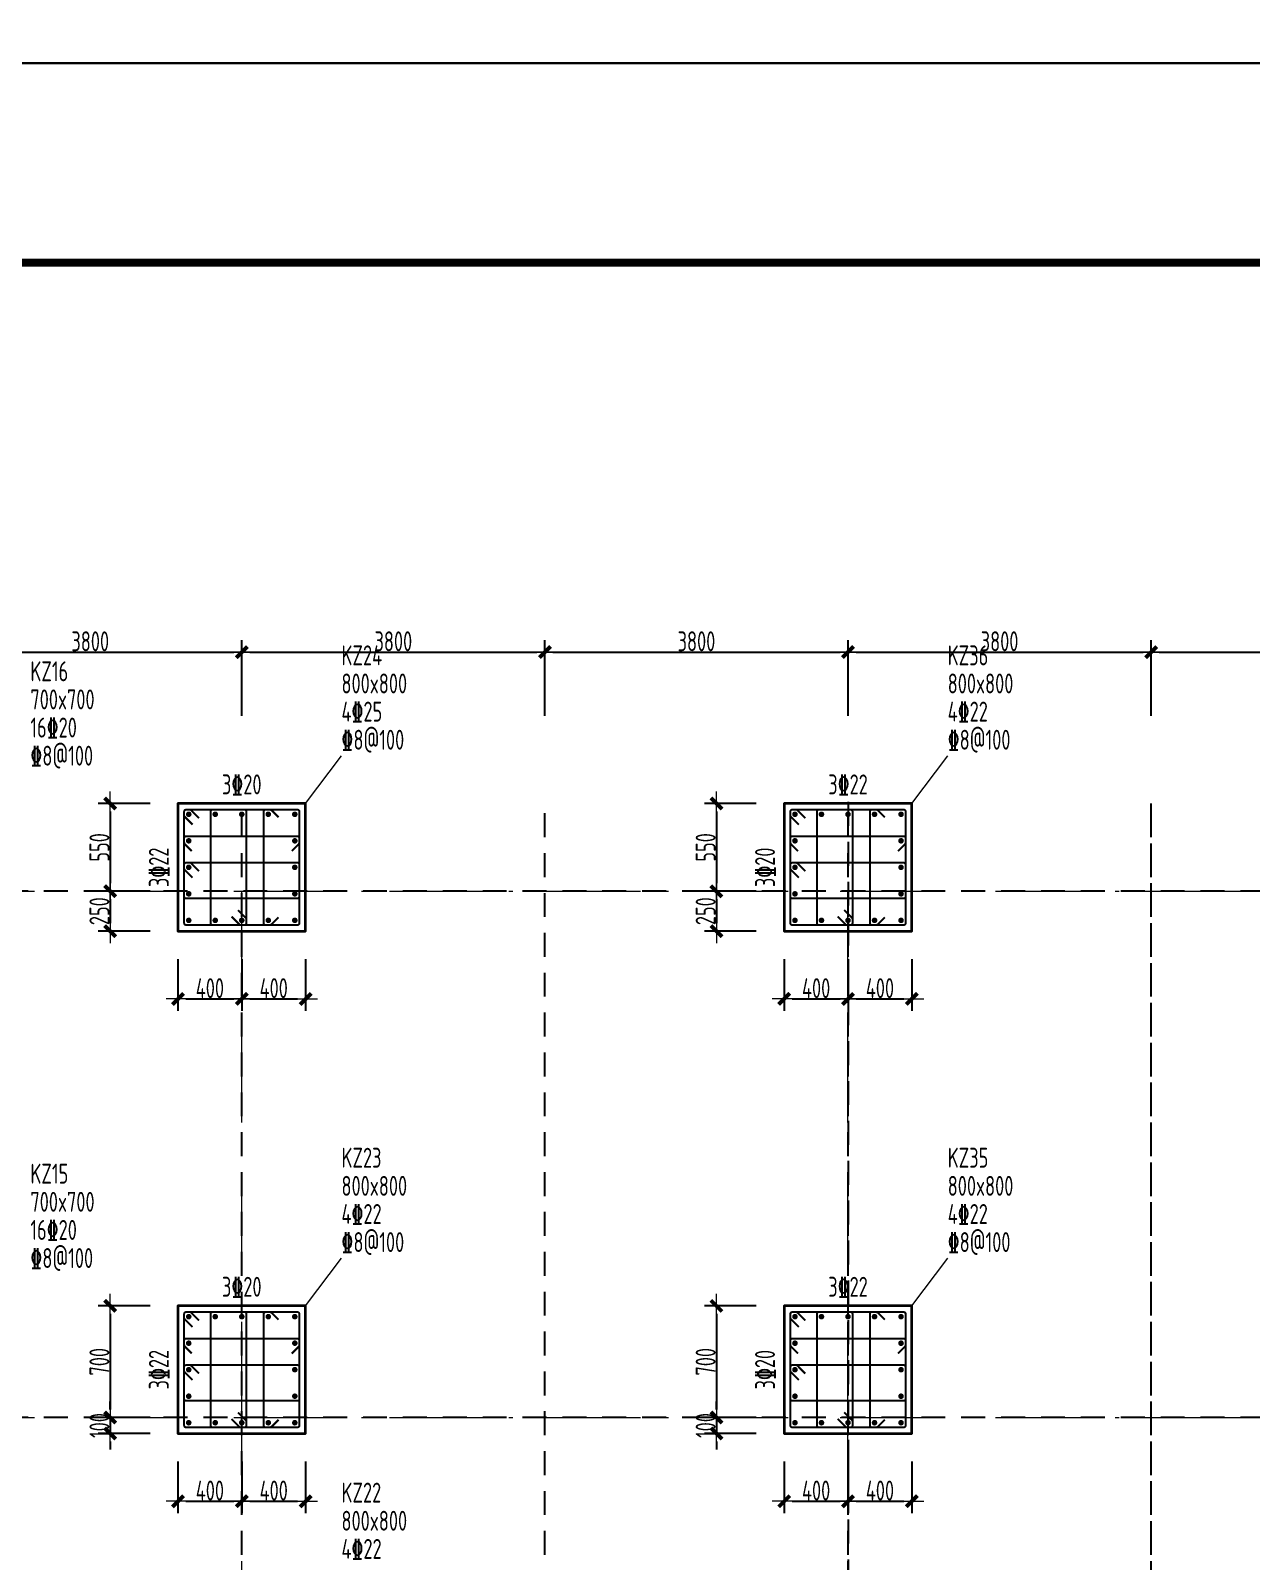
# Model space of a CAD drawing. Header units: millimetres. Extents: x 539196 to 807275, y 431843 to 1156631.
# Drawn here: x 617021 to 632325, y 665355 to 684552 of the extents above; entities that cross this region are included whole.
import ezdxf
from ezdxf.enums import TextEntityAlignment as Align

# ---------------------------------------------------------------- set-up
doc = ezdxf.new("R2010")
doc.units = ezdxf.units.MM
doc.header["$MEASUREMENT"] = 0
for name, pattern in [('DOTE', [2.42, 2, -0.2, 0.02, -0.2]), ('点划线', [1850, 1200, -300, 50, -300]), ('虚线', [500, 300, -200])]:
    doc.linetypes.add(name, pattern=pattern)
doc.layers.add('DOTE', color=1, linetype='DOTE')
doc.layers.add('PUB_TITLE', color=4, linetype='Continuous')
for name, color, linetype, lineweight in [('柱原位标注', 7, 'Continuous', 18), ('柱尺寸标注', 3, 'Continuous', 18), ('柱标注引线', 2, 'Continuous', 18), ('柱箍筋', 1, 'Continuous', 25), ('柱纵筋', 1, 'Continuous', 70), ('柱集中标注', 2, 'Continuous', 18), ('砼柱', 2, 'Continuous', 35), ('网格', 9, '点划线', 18), ('轴线标注', 3, 'Continuous', 18)]:
    doc.layers.add(name, color=color, linetype=linetype, lineweight=lineweight)
doc.styles.add('样式 1_yjk', font='yjkeng.shx', dxfattribs={"width": 0.7, "bigfont": 'yjkchn.shx'})
doc.dimstyles.new('盈建科结构_yjk', dxfattribs={"dimscale": 100, "dimtxt": 2.5, "dimasz": 1, "dimexe": 1.5, "dimexo": 0.625, "dimgap": 0.1, "dimtad": 1, "dimdec": 0, "dimrnd": 1, "dimzin": 0, "dimdsep": 46, "dimtxsty": '样式 1_yjk', "dimblk": '_yjkbk', "dimblk1": 'ARCHTICK', "dimblk2": 'ARCHTICK', "dimcen": 0.09, "dimadec": 0, "dimazin": 0, "dimtfac": 1, "dimtdec": 4, "dimtix": 1, "dimtmove": 2, "dimatfit": 3, "dimfxl": 0, "dimtolj": 1, "dimtzin": 0, "dimarcsym": 0})

# ---------------------------------------------------------------- blocks, each defined once
blk = doc.blocks.new('_yjkbk')
blk.add_line((-1, 0), (1.5, 0))
blk.add_lwpolyline([(-0.7, -0.7, 0.5, 0.5, 0), (0.7, 0.7, 0.5, 0.5, 0)], format="xyseb")
blk = doc.blocks.new('*D2182')
at = {"layer": 'Defpoints', "color": 0}
for p in [(618868, 666959), (619668, 666959), (619668, 666109)]:
    blk.add_point(p, dxfattribs=at)
at = {"layer": '柱尺寸标注', "color": 0, "lineweight": -2}
for p, q in [((618868, 666609), (618868, 665959)), ((619668, 666609), (619668, 665959)), ((618968, 666109), (619568, 666109))]:
    blk.add_line(p, q, dxfattribs=at)
at = {"layer": '柱尺寸标注', "color": 0, "lineweight": -2, "xscale": 100, "yscale": 100, "zscale": 100, "rotation": 180}
blk.add_blockref('_yjkbk', (618868, 666109), dxfattribs=at)
at = {"layer": '柱尺寸标注', "color": 0, "lineweight": -2, "xscale": 100, "yscale": 100, "zscale": 100}
blk.add_blockref('_yjkbk', (619668, 666109), dxfattribs=at)
at = {"layer": '柱尺寸标注', "color": 0, "insert": (619268, 666244), "char_height": 250, "attachment_point": 5, "style": '样式 1_yjk'}
blk.add_mtext('\\A1;400', dxfattribs=at)
blk = doc.blocks.new('_ARCHTICK')
at = {"color": 0, "linetype": 'ByBlock', "const_width": 0.15}
blk.add_lwpolyline([(-0.5, -0.5), (0.5, 0.5)], dxfattribs=at)
blk = doc.blocks.new('*D2183')
at = {"layer": 'Defpoints', "color": 0}
for p in [(619668, 666959), (620468, 666959), (620468, 666109)]:
    blk.add_point(p, dxfattribs=at)
at = {"layer": '柱尺寸标注', "color": 0, "lineweight": -2}
for p, q in [((619668, 666609), (619668, 665959)), ((620468, 666609), (620468, 665959)), ((619768, 666109), (620368, 666109))]:
    blk.add_line(p, q, dxfattribs=at)
at = {"layer": '柱尺寸标注', "color": 0, "lineweight": -2, "xscale": 100, "yscale": 100, "zscale": 100, "rotation": 180}
blk.add_blockref('_yjkbk', (619668, 666109), dxfattribs=at)
at = {"layer": '柱尺寸标注', "color": 0, "lineweight": -2, "xscale": 100, "yscale": 100, "zscale": 100}
blk.add_blockref('_yjkbk', (620468, 666109), dxfattribs=at)
at = {"layer": '柱尺寸标注', "color": 0, "insert": (620068, 666244), "char_height": 250, "attachment_point": 5, "style": '样式 1_yjk'}
blk.add_mtext('\\A1;400', dxfattribs=at)
blk = doc.blocks.new('*D2184')
at = {"layer": 'Defpoints', "color": 0}
for p in [(618868, 668559), (618018, 667159), (618868, 667159)]:
    blk.add_point(p, dxfattribs=at)
at = {"layer": '柱尺寸标注', "color": 0, "lineweight": -2}
for p, q in [((618518, 668559), (617868, 668559)), ((618018, 668459), (618018, 667259)), ((618518, 667159), (617868, 667159))]:
    blk.add_line(p, q, dxfattribs=at)
at = {"layer": '柱尺寸标注', "color": 0, "lineweight": -2, "xscale": 100, "yscale": 100, "zscale": 100}
for p, rotation in [((618018, 668559), 90), ((618018, 667159), 270)]:
    blk.add_blockref('_yjkbk', p, dxfattribs=dict(at, rotation=rotation))
at = {"layer": '柱尺寸标注', "color": 0, "insert": (617883, 667859), "char_height": 250, "attachment_point": 5, "rotation": 90, "style": '样式 1_yjk'}
blk.add_mtext('\\A1;700', dxfattribs=at)
blk = doc.blocks.new('*D2185')
at = {"layer": 'Defpoints', "color": 0}
for p in [(618868, 667159), (618018, 666959), (618868, 666959)]:
    blk.add_point(p, dxfattribs=at)
at = {"layer": '柱尺寸标注', "color": 0, "lineweight": -2}
for p, q in [((618018, 667259), (618018, 667359)), ((618518, 667159), (617868, 667159)), ((618018, 667159), (618018, 666959)), ((618518, 666959), (617868, 666959)), ((618018, 666859), (618018, 666759))]:
    blk.add_line(p, q, dxfattribs=at)
at = {"layer": '柱尺寸标注', "color": 0, "lineweight": -2, "xscale": 100, "yscale": 100, "zscale": 100}
for p, rotation in [((618018, 667159), 270), ((618018, 666959), 90)]:
    blk.add_blockref('_yjkbk', p, dxfattribs=dict(at, rotation=rotation))
at = {"layer": '柱尺寸标注', "color": 0, "insert": (617883, 667059), "char_height": 250, "attachment_point": 5, "rotation": 90, "style": '样式 1_yjk'}
blk.add_mtext('\\A1;100', dxfattribs=at)
blk = doc.blocks.new('*D2186')
at = {"layer": 'Defpoints', "color": 0}
for p in [(618868, 673259), (619668, 673259), (619668, 672409)]:
    blk.add_point(p, dxfattribs=at)
at = {"layer": '柱尺寸标注', "color": 0, "lineweight": -2}
for p, q in [((618868, 672909), (618868, 672259)), ((619668, 672909), (619668, 672259)), ((618968, 672409), (619568, 672409))]:
    blk.add_line(p, q, dxfattribs=at)
at = {"layer": '柱尺寸标注', "color": 0, "lineweight": -2, "xscale": 100, "yscale": 100, "zscale": 100, "rotation": 180}
blk.add_blockref('_yjkbk', (618868, 672409), dxfattribs=at)
at = {"layer": '柱尺寸标注', "color": 0, "lineweight": -2, "xscale": 100, "yscale": 100, "zscale": 100}
blk.add_blockref('_yjkbk', (619668, 672409), dxfattribs=at)
at = {"layer": '柱尺寸标注', "color": 0, "insert": (619268, 672544), "char_height": 250, "attachment_point": 5, "style": '样式 1_yjk'}
blk.add_mtext('\\A1;400', dxfattribs=at)
blk = doc.blocks.new('*D2187')
at = {"layer": 'Defpoints', "color": 0}
for p in [(619668, 673259), (620468, 673259), (620468, 672409)]:
    blk.add_point(p, dxfattribs=at)
at = {"layer": '柱尺寸标注', "color": 0, "lineweight": -2}
for p, q in [((619668, 672909), (619668, 672259)), ((620468, 672909), (620468, 672259)), ((619768, 672409), (620368, 672409))]:
    blk.add_line(p, q, dxfattribs=at)
at = {"layer": '柱尺寸标注', "color": 0, "lineweight": -2, "xscale": 100, "yscale": 100, "zscale": 100, "rotation": 180}
blk.add_blockref('_yjkbk', (619668, 672409), dxfattribs=at)
at = {"layer": '柱尺寸标注', "color": 0, "lineweight": -2, "xscale": 100, "yscale": 100, "zscale": 100}
blk.add_blockref('_yjkbk', (620468, 672409), dxfattribs=at)
at = {"layer": '柱尺寸标注', "color": 0, "insert": (620068, 672544), "char_height": 250, "attachment_point": 5, "style": '样式 1_yjk'}
blk.add_mtext('\\A1;400', dxfattribs=at)
blk = doc.blocks.new('*D2188')
at = {"layer": 'Defpoints', "color": 0}
for p in [(618868, 674859), (618018, 673759), (618868, 673759)]:
    blk.add_point(p, dxfattribs=at)
at = {"layer": '柱尺寸标注', "color": 0, "lineweight": -2}
for p, q in [((618518, 674859), (617868, 674859)), ((618018, 674759), (618018, 673859)), ((618518, 673759), (617868, 673759))]:
    blk.add_line(p, q, dxfattribs=at)
at = {"layer": '柱尺寸标注', "color": 0, "lineweight": -2, "xscale": 100, "yscale": 100, "zscale": 100}
for p, rotation in [((618018, 674859), 90), ((618018, 673759), 270)]:
    blk.add_blockref('_yjkbk', p, dxfattribs=dict(at, rotation=rotation))
at = {"layer": '柱尺寸标注', "color": 0, "insert": (617883, 674309), "char_height": 250, "attachment_point": 5, "rotation": 90, "style": '样式 1_yjk'}
blk.add_mtext('\\A1;550', dxfattribs=at)
blk = doc.blocks.new('*D2189')
at = {"layer": 'Defpoints', "color": 0}
for p in [(618868, 673759), (618018, 673259), (618868, 673259)]:
    blk.add_point(p, dxfattribs=at)
at = {"layer": '柱尺寸标注', "color": 0, "lineweight": -2}
for p, q in [((618518, 673759), (617868, 673759)), ((618018, 673659), (618018, 673359)), ((618518, 673259), (617868, 673259))]:
    blk.add_line(p, q, dxfattribs=at)
at = {"layer": '柱尺寸标注', "color": 0, "lineweight": -2, "xscale": 100, "yscale": 100, "zscale": 100}
for p, rotation in [((618018, 673759), 90), ((618018, 673259), 270)]:
    blk.add_blockref('_yjkbk', p, dxfattribs=dict(at, rotation=rotation))
at = {"layer": '柱尺寸标注', "color": 0, "insert": (617883, 673509), "char_height": 250, "attachment_point": 5, "rotation": 90, "style": '样式 1_yjk'}
blk.add_mtext('\\A1;250', dxfattribs=at)
blk = doc.blocks.new('*D2198')
at = {"layer": 'Defpoints', "color": 0}
for p in [(626468, 666959), (627268, 666959), (627268, 666109)]:
    blk.add_point(p, dxfattribs=at)
at = {"layer": '柱尺寸标注', "color": 0, "lineweight": -2}
for p, q in [((626468, 666609), (626468, 665959)), ((627268, 666609), (627268, 665959)), ((626568, 666109), (627168, 666109))]:
    blk.add_line(p, q, dxfattribs=at)
at = {"layer": '柱尺寸标注', "color": 0, "lineweight": -2, "xscale": 100, "yscale": 100, "zscale": 100, "rotation": 180}
blk.add_blockref('_yjkbk', (626468, 666109), dxfattribs=at)
at = {"layer": '柱尺寸标注', "color": 0, "lineweight": -2, "xscale": 100, "yscale": 100, "zscale": 100}
blk.add_blockref('_yjkbk', (627268, 666109), dxfattribs=at)
at = {"layer": '柱尺寸标注', "color": 0, "insert": (626868, 666244), "char_height": 250, "attachment_point": 5, "style": '样式 1_yjk'}
blk.add_mtext('\\A1;400', dxfattribs=at)
blk = doc.blocks.new('*D2199')
at = {"layer": 'Defpoints', "color": 0}
for p in [(627268, 666959), (628068, 666959), (628068, 666109)]:
    blk.add_point(p, dxfattribs=at)
at = {"layer": '柱尺寸标注', "color": 0, "lineweight": -2}
for p, q in [((627268, 666609), (627268, 665959)), ((628068, 666609), (628068, 665959)), ((627368, 666109), (627968, 666109))]:
    blk.add_line(p, q, dxfattribs=at)
at = {"layer": '柱尺寸标注', "color": 0, "lineweight": -2, "xscale": 100, "yscale": 100, "zscale": 100, "rotation": 180}
blk.add_blockref('_yjkbk', (627268, 666109), dxfattribs=at)
at = {"layer": '柱尺寸标注', "color": 0, "lineweight": -2, "xscale": 100, "yscale": 100, "zscale": 100}
blk.add_blockref('_yjkbk', (628068, 666109), dxfattribs=at)
at = {"layer": '柱尺寸标注', "color": 0, "insert": (627668, 666244), "char_height": 250, "attachment_point": 5, "style": '样式 1_yjk'}
blk.add_mtext('\\A1;400', dxfattribs=at)
blk = doc.blocks.new('*D2200')
at = {"layer": 'Defpoints', "color": 0}
for p in [(626468, 668559), (625618, 667159), (626468, 667159)]:
    blk.add_point(p, dxfattribs=at)
at = {"layer": '柱尺寸标注', "color": 0, "lineweight": -2}
for p, q in [((626118, 668559), (625468, 668559)), ((625618, 668459), (625618, 667259)), ((626118, 667159), (625468, 667159))]:
    blk.add_line(p, q, dxfattribs=at)
at = {"layer": '柱尺寸标注', "color": 0, "lineweight": -2, "xscale": 100, "yscale": 100, "zscale": 100}
for p, rotation in [((625618, 668559), 90), ((625618, 667159), 270)]:
    blk.add_blockref('_yjkbk', p, dxfattribs=dict(at, rotation=rotation))
at = {"layer": '柱尺寸标注', "color": 0, "insert": (625483, 667859), "char_height": 250, "attachment_point": 5, "rotation": 90, "style": '样式 1_yjk'}
blk.add_mtext('\\A1;700', dxfattribs=at)
blk = doc.blocks.new('*D2201')
at = {"layer": 'Defpoints', "color": 0}
for p in [(626468, 667159), (625618, 666959), (626468, 666959)]:
    blk.add_point(p, dxfattribs=at)
at = {"layer": '柱尺寸标注', "color": 0, "lineweight": -2}
for p, q in [((625618, 667259), (625618, 667359)), ((626118, 667159), (625468, 667159)), ((625618, 667159), (625618, 666959)), ((626118, 666959), (625468, 666959)), ((625618, 666859), (625618, 666759))]:
    blk.add_line(p, q, dxfattribs=at)
at = {"layer": '柱尺寸标注', "color": 0, "lineweight": -2, "xscale": 100, "yscale": 100, "zscale": 100}
for p, rotation in [((625618, 667159), 270), ((625618, 666959), 90)]:
    blk.add_blockref('_yjkbk', p, dxfattribs=dict(at, rotation=rotation))
at = {"layer": '柱尺寸标注', "color": 0, "insert": (625483, 667059), "char_height": 250, "attachment_point": 5, "rotation": 90, "style": '样式 1_yjk'}
blk.add_mtext('\\A1;100', dxfattribs=at)
blk = doc.blocks.new('*D2202')
at = {"layer": 'Defpoints', "color": 0}
for p in [(626468, 673259), (627268, 673259), (627268, 672409)]:
    blk.add_point(p, dxfattribs=at)
at = {"layer": '柱尺寸标注', "color": 0, "lineweight": -2}
for p, q in [((626468, 672909), (626468, 672259)), ((627268, 672909), (627268, 672259)), ((626568, 672409), (627168, 672409))]:
    blk.add_line(p, q, dxfattribs=at)
at = {"layer": '柱尺寸标注', "color": 0, "lineweight": -2, "xscale": 100, "yscale": 100, "zscale": 100, "rotation": 180}
blk.add_blockref('_yjkbk', (626468, 672409), dxfattribs=at)
at = {"layer": '柱尺寸标注', "color": 0, "lineweight": -2, "xscale": 100, "yscale": 100, "zscale": 100}
blk.add_blockref('_yjkbk', (627268, 672409), dxfattribs=at)
at = {"layer": '柱尺寸标注', "color": 0, "insert": (626868, 672544), "char_height": 250, "attachment_point": 5, "style": '样式 1_yjk'}
blk.add_mtext('\\A1;400', dxfattribs=at)
blk = doc.blocks.new('*D2203')
at = {"layer": 'Defpoints', "color": 0}
for p in [(627268, 673259), (628068, 673259), (628068, 672409)]:
    blk.add_point(p, dxfattribs=at)
at = {"layer": '柱尺寸标注', "color": 0, "lineweight": -2}
for p, q in [((627268, 672909), (627268, 672259)), ((628068, 672909), (628068, 672259)), ((627368, 672409), (627968, 672409))]:
    blk.add_line(p, q, dxfattribs=at)
at = {"layer": '柱尺寸标注', "color": 0, "lineweight": -2, "xscale": 100, "yscale": 100, "zscale": 100, "rotation": 180}
blk.add_blockref('_yjkbk', (627268, 672409), dxfattribs=at)
at = {"layer": '柱尺寸标注', "color": 0, "lineweight": -2, "xscale": 100, "yscale": 100, "zscale": 100}
blk.add_blockref('_yjkbk', (628068, 672409), dxfattribs=at)
at = {"layer": '柱尺寸标注', "color": 0, "insert": (627668, 672544), "char_height": 250, "attachment_point": 5, "style": '样式 1_yjk'}
blk.add_mtext('\\A1;400', dxfattribs=at)
blk = doc.blocks.new('*D2204')
at = {"layer": 'Defpoints', "color": 0}
for p in [(626468, 674859), (625618, 673759), (626468, 673759)]:
    blk.add_point(p, dxfattribs=at)
at = {"layer": '柱尺寸标注', "color": 0, "lineweight": -2}
for p, q in [((626118, 674859), (625468, 674859)), ((625618, 674759), (625618, 673859)), ((626118, 673759), (625468, 673759))]:
    blk.add_line(p, q, dxfattribs=at)
at = {"layer": '柱尺寸标注', "color": 0, "lineweight": -2, "xscale": 100, "yscale": 100, "zscale": 100}
for p, rotation in [((625618, 674859), 90), ((625618, 673759), 270)]:
    blk.add_blockref('_yjkbk', p, dxfattribs=dict(at, rotation=rotation))
at = {"layer": '柱尺寸标注', "color": 0, "insert": (625483, 674309), "char_height": 250, "attachment_point": 5, "rotation": 90, "style": '样式 1_yjk'}
blk.add_mtext('\\A1;550', dxfattribs=at)
blk = doc.blocks.new('*D2205')
at = {"layer": 'Defpoints', "color": 0}
for p in [(626468, 673759), (625618, 673259), (626468, 673259)]:
    blk.add_point(p, dxfattribs=at)
at = {"layer": '柱尺寸标注', "color": 0, "lineweight": -2}
for p, q in [((626118, 673759), (625468, 673759)), ((625618, 673659), (625618, 673359)), ((626118, 673259), (625468, 673259))]:
    blk.add_line(p, q, dxfattribs=at)
at = {"layer": '柱尺寸标注', "color": 0, "lineweight": -2, "xscale": 100, "yscale": 100, "zscale": 100}
for p, rotation in [((625618, 673759), 90), ((625618, 673259), 270)]:
    blk.add_blockref('_yjkbk', p, dxfattribs=dict(at, rotation=rotation))
at = {"layer": '柱尺寸标注', "color": 0, "insert": (625483, 673509), "char_height": 250, "attachment_point": 5, "rotation": 90, "style": '样式 1_yjk'}
blk.add_mtext('\\A1;250', dxfattribs=at)
blk = doc.blocks.new('*D2377')
at = {"layer": 'Defpoints', "color": 0}
for p in [(619668, 676759), (615868, 673759), (619668, 673759)]:
    blk.add_point(p, dxfattribs=at)
at = {"layer": '轴线标注', "color": 0, "lineweight": -2}
for p, q in [((615868, 675959), (615868, 676909)), ((619668, 675959), (619668, 676909)), ((615968, 676759), (619568, 676759))]:
    blk.add_line(p, q, dxfattribs=at)
at = {"layer": '轴线标注', "color": 0, "lineweight": -2, "xscale": 100, "yscale": 100, "zscale": 100, "rotation": 180}
blk.add_blockref('_yjkbk', (615868, 676759), dxfattribs=at)
at = {"layer": '轴线标注', "color": 0, "lineweight": -2, "xscale": 100, "yscale": 100, "zscale": 100}
blk.add_blockref('_yjkbk', (619668, 676759), dxfattribs=at)
at = {"layer": '轴线标注', "color": 0, "insert": (617768, 676894), "char_height": 250, "attachment_point": 5, "style": '样式 1_yjk'}
blk.add_mtext('\\A1;3800', dxfattribs=at)
blk = doc.blocks.new('*D2379')
at = {"layer": 'Defpoints', "color": 0}
for p in [(623468, 676759), (619668, 673759), (623468, 673759)]:
    blk.add_point(p, dxfattribs=at)
at = {"layer": '轴线标注', "color": 0, "lineweight": -2}
for p, q in [((619668, 675959), (619668, 676909)), ((623468, 675959), (623468, 676909)), ((619768, 676759), (623368, 676759))]:
    blk.add_line(p, q, dxfattribs=at)
at = {"layer": '轴线标注', "color": 0, "lineweight": -2, "xscale": 100, "yscale": 100, "zscale": 100, "rotation": 180}
blk.add_blockref('_yjkbk', (619668, 676759), dxfattribs=at)
at = {"layer": '轴线标注', "color": 0, "lineweight": -2, "xscale": 100, "yscale": 100, "zscale": 100}
blk.add_blockref('_yjkbk', (623468, 676759), dxfattribs=at)
at = {"layer": '轴线标注', "color": 0, "insert": (621568, 676894), "char_height": 250, "attachment_point": 5, "style": '样式 1_yjk'}
blk.add_mtext('\\A1;3800', dxfattribs=at)
blk = doc.blocks.new('*D2381')
at = {"layer": 'Defpoints', "color": 0}
for p in [(627268, 676759), (623468, 673759), (627268, 673759)]:
    blk.add_point(p, dxfattribs=at)
at = {"layer": '轴线标注', "color": 0, "lineweight": -2}
for p, q in [((623468, 675959), (623468, 676909)), ((627268, 675959), (627268, 676909)), ((623568, 676759), (627168, 676759))]:
    blk.add_line(p, q, dxfattribs=at)
at = {"layer": '轴线标注', "color": 0, "lineweight": -2, "xscale": 100, "yscale": 100, "zscale": 100, "rotation": 180}
blk.add_blockref('_yjkbk', (623468, 676759), dxfattribs=at)
at = {"layer": '轴线标注', "color": 0, "lineweight": -2, "xscale": 100, "yscale": 100, "zscale": 100}
blk.add_blockref('_yjkbk', (627268, 676759), dxfattribs=at)
at = {"layer": '轴线标注', "color": 0, "insert": (625368, 676894), "char_height": 250, "attachment_point": 5, "style": '样式 1_yjk'}
blk.add_mtext('\\A1;3800', dxfattribs=at)
blk = doc.blocks.new('*D2383')
at = {"layer": 'Defpoints', "color": 0}
for p in [(631068, 676759), (627268, 673759), (631068, 673759)]:
    blk.add_point(p, dxfattribs=at)
at = {"layer": '轴线标注', "color": 0, "lineweight": -2}
for p, q in [((627268, 675959), (627268, 676909)), ((631068, 675959), (631068, 676909)), ((627368, 676759), (630968, 676759))]:
    blk.add_line(p, q, dxfattribs=at)
at = {"layer": '轴线标注', "color": 0, "lineweight": -2, "xscale": 100, "yscale": 100, "zscale": 100, "rotation": 180}
blk.add_blockref('_yjkbk', (627268, 676759), dxfattribs=at)
at = {"layer": '轴线标注', "color": 0, "lineweight": -2, "xscale": 100, "yscale": 100, "zscale": 100}
blk.add_blockref('_yjkbk', (631068, 676759), dxfattribs=at)
at = {"layer": '轴线标注', "color": 0, "insert": (629168, 676894), "char_height": 250, "attachment_point": 5, "style": '样式 1_yjk'}
blk.add_mtext('\\A1;3800', dxfattribs=at)
blk = doc.blocks.new('*D2385')
at = {"layer": 'Defpoints', "color": 0}
for p in [(634868, 676759), (631068, 673759), (634868, 673759)]:
    blk.add_point(p, dxfattribs=at)
at = {"layer": '轴线标注', "color": 0, "lineweight": -2}
for p, q in [((631068, 675959), (631068, 676909)), ((634868, 675959), (634868, 676909)), ((631168, 676759), (634768, 676759))]:
    blk.add_line(p, q, dxfattribs=at)
at = {"layer": '轴线标注', "color": 0, "lineweight": -2, "xscale": 100, "yscale": 100, "zscale": 100, "rotation": 180}
blk.add_blockref('_yjkbk', (631068, 676759), dxfattribs=at)
at = {"layer": '轴线标注', "color": 0, "lineweight": -2, "xscale": 100, "yscale": 100, "zscale": 100}
blk.add_blockref('_yjkbk', (634868, 676759), dxfattribs=at)
at = {"layer": '轴线标注', "color": 0, "insert": (632968, 676894), "char_height": 250, "attachment_point": 5, "style": '样式 1_yjk'}
blk.add_mtext('\\A1;3800', dxfattribs=at)
blk = doc.blocks.new('jzzw')
at = {"layer": 'DOTE', "color": 1, "linetype": '虚线'}
for p, q in [((921186, 872027), (921186, 890469)), ((924986, 872027), (924986, 890469)), ((928786, 872027), (928786, 890469)), ((928786, 890469), (928786, 834829)), ((932586, 852149), (932586, 890469)), ((932586, 872027), (932586, 890469)), ((952506, 889349), (912186, 889349)), ((952506, 889349), (912186, 889349)), ((952506, 889349), (912186, 889349)), ((952506, 889349), (912186, 889349)), ((952506, 882749), (911886, 882749))]:
    blk.add_line(p, q, dxfattribs=at)

msp = doc.modelspace()

# ---------------------------------------------------------------- linework, layer by layer
at = {"layer": 'PUB_TITLE'}
for points in [[(603402.6, 684143), (662802.6, 684143), (662802.6, 768243), (603402.6, 768243)], [(603402.6, 600043), (662802.6, 600043), (662802.6, 684143), (603402.6, 684143)]]:
    msp.add_lwpolyline(points, close=True, dxfattribs=at)
at = {"layer": 'PUB_TITLE', "const_width": 100}
msp.add_lwpolyline([(604402.6, 601043), (661802.6, 601043), (661802.6, 681643), (604402.6, 681643)], close=True, dxfattribs=at)
at = {"layer": '柱标注引线'}
for p, q in [((620467.6, 674859.2), (620917.6, 675459.2)), ((628067.6, 674859.2), (628517.6, 675459.2)), ((620467.6, 668559.2), (620917.6, 669159.2)), ((628067.6, 668559.2), (628517.6, 669159.2))]:
    msp.add_line(p, q, dxfattribs=at)
at = {"layer": '柱箍筋', "const_width": 25}
for points in [[(619131.6, 674676.5), (619033.4, 674774.8, 0.1989124), (619016.6, 674781.7), (618968.8, 674781.7, 0.4142136), (618945.1, 674758), (618945.1, 673360.5, 0.4142136), (618968.8, 673336.7), (620366.3, 673336.7, 0.4142136), (620390.1, 673360.5), (620390.1, 674758, 0.4142136), (620366.3, 674781.7), (618968.8, 674781.7, 0.4142136), (618945.1, 674758), (618945.1, 674710.2, 0.1989124), (618952, 674693.5), (619050.3, 674595.2)], [(619538.5, 673442), (619636.8, 673343.7, 0.1989124), (619653.6, 673336.7), (619701.3, 673336.7, 0.4142136), (619725.1, 673360.5), (619725.1, 674758, 0.4142136), (619701.3, 674781.7), (619301.3, 674781.7, 0.4142136), (619277.6, 674758), (619277.6, 673360.5, 0.4142136), (619301.3, 673336.7), (619701.3, 673336.7, 0.4142136), (619725.1, 673360.5), (619725.1, 673408.2, 0.1989124), (619718.1, 673425), (619619.9, 673523.3)], [(620129.1, 673432.1), (620040.7, 673343.7, -0.131362), (620014.1, 673336.7), (619966.3, 673336.7, -0.4142136), (619942.6, 673360.5), (619942.6, 674758, -0.4142136), (619966.3, 674781.7), (620014.1, 674781.7, -0.131362), (620040.7, 674774.8), (620129.1, 674686.4)], [(626731.6, 674676.5), (626633.4, 674774.8, 0.1989124), (626616.6, 674781.7), (626568.8, 674781.7, 0.4142136), (626545.1, 674758), (626545.1, 673360.5, 0.4142136), (626568.8, 673336.7), (627966.3, 673336.7, 0.4142136), (627990.1, 673360.5), (627990.1, 674758, 0.4142136), (627966.3, 674781.7), (626568.8, 674781.7, 0.4142136), (626545.1, 674758), (626545.1, 674710.2, 0.1989124), (626552, 674693.5), (626650.3, 674595.2)], [(627138.5, 673442), (627236.8, 673343.7, 0.1989124), (627253.6, 673336.7), (627301.3, 673336.7, 0.4142136), (627325.1, 673360.5), (627325.1, 674758, 0.4142136), (627301.3, 674781.7), (626901.3, 674781.7, 0.4142136), (626877.6, 674758), (626877.6, 673360.5, 0.4142136), (626901.3, 673336.7), (627301.3, 673336.7, 0.4142136), (627325.1, 673360.5), (627325.1, 673408.2, 0.1989124), (627318.1, 673425), (627219.9, 673523.3)], [(627729.1, 673432.1), (627640.7, 673343.7, -0.131362), (627614.1, 673336.7), (627566.3, 673336.7, -0.4142136), (627542.6, 673360.5), (627542.6, 674758, -0.4142136), (627566.3, 674781.7), (627614.1, 674781.7, -0.131362), (627640.7, 674774.8), (627729.1, 674686.4)], [(619040.4, 674262.7), (618952, 674351.1, -0.131362), (618945.1, 674377.7), (618945.1, 674425.5, -0.4142136), (618968.8, 674449.2), (620366.3, 674449.2, -0.4142136), (620390.1, 674425.5), (620390.1, 674377.7, -0.131362), (620383.1, 674351.1), (620294.7, 674262.7)], [(626640.4, 674262.7), (626552, 674351.1, -0.131362), (626545.1, 674377.7), (626545.1, 674425.5, -0.4142136), (626568.8, 674449.2), (627966.3, 674449.2, -0.4142136), (627990.1, 674425.5), (627990.1, 674377.7, -0.131362), (627983.1, 674351.1), (627894.7, 674262.7)], [(619050.3, 673930.2), (618952, 674028.5, -0.1989124), (618945.1, 674045.2), (618945.1, 674093, -0.4142136), (618968.8, 674116.7), (620366.3, 674116.7, -0.4142136), (620390.1, 674093), (620390.1, 673693, -0.4142136), (620366.3, 673669.2), (618968.8, 673669.2, -0.4142136), (618945.1, 673693), (618945.1, 674093, -0.4142136), (618968.8, 674116.7), (619016.6, 674116.7, -0.1989124), (619033.4, 674109.8), (619131.6, 674011.5)], [(626650.3, 673930.2), (626552, 674028.5, -0.1989124), (626545.1, 674045.2), (626545.1, 674093, -0.4142136), (626568.8, 674116.7), (627966.3, 674116.7, -0.4142136), (627990.1, 674093), (627990.1, 673693, -0.4142136), (627966.3, 673669.2), (626568.8, 673669.2, -0.4142136), (626545.1, 673693), (626545.1, 674093, -0.4142136), (626568.8, 674116.7), (626616.6, 674116.7, -0.1989124), (626633.4, 674109.8), (626731.6, 674011.5)], [(619131.6, 668376.5), (619033.4, 668474.8, 0.1989124), (619016.6, 668481.7), (618968.8, 668481.7, 0.4142136), (618945.1, 668458), (618945.1, 667060.5, 0.4142136), (618968.8, 667036.7), (620366.3, 667036.7, 0.4142136), (620390.1, 667060.5), (620390.1, 668458, 0.4142136), (620366.3, 668481.7), (618968.8, 668481.7, 0.4142136), (618945.1, 668458), (618945.1, 668410.2, 0.1989124), (618952, 668393.5), (619050.3, 668295.2)], [(619538.5, 667142), (619636.8, 667043.7, 0.1989124), (619653.6, 667036.7), (619701.3, 667036.7, 0.4142136), (619725.1, 667060.5), (619725.1, 668458, 0.4142136), (619701.3, 668481.7), (619301.3, 668481.7, 0.4142136), (619277.6, 668458), (619277.6, 667060.5, 0.4142136), (619301.3, 667036.7), (619701.3, 667036.7, 0.4142136), (619725.1, 667060.5), (619725.1, 667108.2, 0.1989124), (619718.1, 667125), (619619.9, 667223.3)], [(620129.1, 667132.1), (620040.7, 667043.7, -0.131362), (620014.1, 667036.7), (619966.3, 667036.7, -0.4142136), (619942.6, 667060.5), (619942.6, 668458, -0.4142136), (619966.3, 668481.7), (620014.1, 668481.7, -0.131362), (620040.7, 668474.8), (620129.1, 668386.4)], [(626731.6, 668376.5), (626633.4, 668474.8, 0.1989124), (626616.6, 668481.7), (626568.8, 668481.7, 0.4142136), (626545.1, 668458), (626545.1, 667060.5, 0.4142136), (626568.8, 667036.7), (627966.3, 667036.7, 0.4142136), (627990.1, 667060.5), (627990.1, 668458, 0.4142136), (627966.3, 668481.7), (626568.8, 668481.7, 0.4142136), (626545.1, 668458), (626545.1, 668410.2, 0.1989124), (626552, 668393.5), (626650.3, 668295.2)], [(627138.5, 667142), (627236.8, 667043.7, 0.1989124), (627253.6, 667036.7), (627301.3, 667036.7, 0.4142136), (627325.1, 667060.5), (627325.1, 668458, 0.4142136), (627301.3, 668481.7), (626901.3, 668481.7, 0.4142136), (626877.6, 668458), (626877.6, 667060.5, 0.4142136), (626901.3, 667036.7), (627301.3, 667036.7, 0.4142136), (627325.1, 667060.5), (627325.1, 667108.2, 0.1989124), (627318.1, 667125), (627219.9, 667223.3)], [(627729.1, 667132.1), (627640.7, 667043.7, -0.131362), (627614.1, 667036.7), (627566.3, 667036.7, -0.4142136), (627542.6, 667060.5), (627542.6, 668458, -0.4142136), (627566.3, 668481.7), (627614.1, 668481.7, -0.131362), (627640.7, 668474.8), (627729.1, 668386.4)], [(619040.4, 667962.7), (618952, 668051.1, -0.131362), (618945.1, 668077.7), (618945.1, 668125.5, -0.4142136), (618968.8, 668149.2), (620366.3, 668149.2, -0.4142136), (620390.1, 668125.5), (620390.1, 668077.7, -0.131362), (620383.1, 668051.1), (620294.7, 667962.7)], [(626640.4, 667962.7), (626552, 668051.1, -0.131362), (626545.1, 668077.7), (626545.1, 668125.5, -0.4142136), (626568.8, 668149.2), (627966.3, 668149.2, -0.4142136), (627990.1, 668125.5), (627990.1, 668077.7, -0.131362), (627983.1, 668051.1), (627894.7, 667962.7)], [(619050.3, 667630.2), (618952, 667728.5, -0.1989124), (618945.1, 667745.2), (618945.1, 667793, -0.4142136), (618968.8, 667816.7), (620366.3, 667816.7, -0.4142136), (620390.1, 667793), (620390.1, 667393, -0.4142136), (620366.3, 667369.2), (618968.8, 667369.2, -0.4142136), (618945.1, 667393), (618945.1, 667793, -0.4142136), (618968.8, 667816.7), (619016.6, 667816.7, -0.1989124), (619033.4, 667809.8), (619131.6, 667711.5)], [(626650.3, 667630.2), (626552, 667728.5, -0.1989124), (626545.1, 667745.2), (626545.1, 667793, -0.4142136), (626568.8, 667816.7), (627966.3, 667816.7, -0.4142136), (627990.1, 667793), (627990.1, 667393, -0.4142136), (627966.3, 667369.2), (626568.8, 667369.2, -0.4142136), (626545.1, 667393), (626545.1, 667793, -0.4142136), (626568.8, 667816.7), (626616.6, 667816.7, -0.1989124), (626633.4, 667809.8), (626731.6, 667711.5)]]:
    msp.add_lwpolyline(points, format="xyb", dxfattribs=at)
at = {"layer": '柱纵筋', "const_width": 35}
for points in [[(619020.1, 674724.2, 1), (618985.1, 674724.2, 1)], [(619352.6, 674724.2, 1), (619317.6, 674724.2, 1)], [(619685.1, 674724.2, 1), (619650.1, 674724.2, 1)], [(620017.6, 674724.2, 1), (619982.6, 674724.2, 1)], [(620350.1, 674724.2, 1), (620315.1, 674724.2, 1)], [(626620.1, 674724.2, 1), (626585.1, 674724.2, 1)], [(626952.6, 674724.2, 1), (626917.6, 674724.2, 1)], [(627285.1, 674724.2, 1), (627250.1, 674724.2, 1)], [(627617.6, 674724.2, 1), (627582.6, 674724.2, 1)], [(627950.1, 674724.2, 1), (627915.1, 674724.2, 1)], [(619020.1, 674391.7, 1), (618985.1, 674391.7, 1)], [(620350.1, 674391.7, 1), (620315.1, 674391.7, 1)], [(626620.1, 674391.7, 1), (626585.1, 674391.7, 1)], [(627950.1, 674391.7, 1), (627915.1, 674391.7, 1)], [(619020.1, 674059.2, 1), (618985.1, 674059.2, 1)], [(620350.1, 674059.2, 1), (620315.1, 674059.2, 1)], [(626620.1, 674059.2, 1), (626585.1, 674059.2, 1)], [(627950.1, 674059.2, 1), (627915.1, 674059.2, 1)], [(619020.1, 673726.7, 1), (618985.1, 673726.7, 1)], [(620350.1, 673726.7, 1), (620315.1, 673726.7, 1)], [(626620.1, 673726.7, 1), (626585.1, 673726.7, 1)], [(627950.1, 673726.7, 1), (627915.1, 673726.7, 1)], [(619020.1, 673394.2, 1), (618985.1, 673394.2, 1)], [(619352.6, 673394.2, 1), (619317.6, 673394.2, 1)], [(619685.1, 673394.2, 1), (619650.1, 673394.2, 1)], [(620017.6, 673394.2, 1), (619982.6, 673394.2, 1)], [(620350.1, 673394.2, 1), (620315.1, 673394.2, 1)], [(626620.1, 673394.2, 1), (626585.1, 673394.2, 1)], [(626952.6, 673394.2, 1), (626917.6, 673394.2, 1)], [(627285.1, 673394.2, 1), (627250.1, 673394.2, 1)], [(627617.6, 673394.2, 1), (627582.6, 673394.2, 1)], [(627950.1, 673394.2, 1), (627915.1, 673394.2, 1)], [(619020.1, 668424.2, 1), (618985.1, 668424.2, 1)], [(619352.6, 668424.2, 1), (619317.6, 668424.2, 1)], [(619685.1, 668424.2, 1), (619650.1, 668424.2, 1)], [(620017.6, 668424.2, 1), (619982.6, 668424.2, 1)], [(620350.1, 668424.2, 1), (620315.1, 668424.2, 1)], [(626620.1, 668424.2, 1), (626585.1, 668424.2, 1)], [(626952.6, 668424.2, 1), (626917.6, 668424.2, 1)], [(627285.1, 668424.2, 1), (627250.1, 668424.2, 1)], [(627617.6, 668424.2, 1), (627582.6, 668424.2, 1)], [(627950.1, 668424.2, 1), (627915.1, 668424.2, 1)], [(619020.1, 668091.7, 1), (618985.1, 668091.7, 1)], [(620350.1, 668091.7, 1), (620315.1, 668091.7, 1)], [(626620.1, 668091.7, 1), (626585.1, 668091.7, 1)], [(627950.1, 668091.7, 1), (627915.1, 668091.7, 1)], [(619020.1, 667759.2, 1), (618985.1, 667759.2, 1)], [(620350.1, 667759.2, 1), (620315.1, 667759.2, 1)], [(626620.1, 667759.2, 1), (626585.1, 667759.2, 1)], [(627950.1, 667759.2, 1), (627915.1, 667759.2, 1)], [(619020.1, 667426.7, 1), (618985.1, 667426.7, 1)], [(620350.1, 667426.7, 1), (620315.1, 667426.7, 1)], [(626620.1, 667426.7, 1), (626585.1, 667426.7, 1)], [(627950.1, 667426.7, 1), (627915.1, 667426.7, 1)], [(619020.1, 667094.2, 1), (618985.1, 667094.2, 1)], [(619352.6, 667094.2, 1), (619317.6, 667094.2, 1)], [(619685.1, 667094.2, 1), (619650.1, 667094.2, 1)], [(620017.6, 667094.2, 1), (619982.6, 667094.2, 1)], [(620350.1, 667094.2, 1), (620315.1, 667094.2, 1)], [(626620.1, 667094.2, 1), (626585.1, 667094.2, 1)], [(626952.6, 667094.2, 1), (626917.6, 667094.2, 1)], [(627285.1, 667094.2, 1), (627250.1, 667094.2, 1)], [(627617.6, 667094.2, 1), (627582.6, 667094.2, 1)], [(627950.1, 667094.2, 1), (627915.1, 667094.2, 1)]]:
    msp.add_lwpolyline(points, format="xyb", close=True, dxfattribs=at)
at = {"layer": '砼柱'}
for points in [[(620467.6, 674859.2), (618867.6, 674859.2), (618867.6, 673259.2), (620467.6, 673259.2)], [(628067.6, 674859.2), (626467.6, 674859.2), (626467.6, 673259.2), (628067.6, 673259.2)], [(620467.6, 668559.2), (618867.6, 668559.2), (618867.6, 666959.2), (620467.6, 666959.2)], [(628067.6, 668559.2), (626467.6, 668559.2), (626467.6, 666959.2), (628067.6, 666959.2)]]:
    msp.add_lwpolyline(points, close=True, dxfattribs=at)
at = {"layer": '网格'}
for p, q in [((615867.6, 673759.2), (619667.6, 673759.2)), ((619667.6, 667159.2), (619667.6, 673759.2)), ((619667.6, 673759.2), (623467.6, 673759.2)), ((623467.6, 673759.2), (627267.6, 673759.2)), ((627267.6, 667159.2), (627267.6, 673759.2)), ((627267.6, 673759.2), (631067.6, 673759.2)), ((631067.6, 673759.2), (634867.6, 673759.2)), ((615867.6, 667159.2), (619667.6, 667159.2)), ((619667.6, 664159.2), (619667.6, 667159.2)), ((619667.6, 667159.2), (623467.6, 667159.2)), ((623467.6, 667159.2), (627267.6, 667159.2)), ((627267.6, 664159.2), (627267.6, 667159.2)), ((627267.6, 667159.2), (631067.6, 667159.2)), ((631067.6, 667159.2), (634867.6, 667159.2))]:
    msp.add_line(p, q, dxfattribs=at)

# ---------------------------------------------------------------- block references
msp.add_blockref('jzzw', (-301518.2, -215589.7))

# ---------------------------------------------------------------- texts
at = {"layer": '柱原位标注', "linetype": 'Continuous', "style": '样式 1_yjk', "width": 0.7}
for s, p in [('3\x8420', (619667.6, 674899.2)), ('3\x8422', (627267.6, 674899.2)), ('3\x8420', (619667.6, 668599.2)), ('3\x8422', (627267.6, 668599.2))]:
    msp.add_text(s, height=250, dxfattribs=at).set_placement(p, align=Align.BOTTOM_CENTER)
for s, p in [('3\x8422', (618827.6, 674059.2)), ('3\x8420', (626427.6, 674059.2)), ('3\x8422', (618827.6, 667759.2)), ('3\x8420', (626427.6, 667759.2))]:
    msp.add_text(s, height=250, rotation=90, dxfattribs=at).set_placement(p, align=Align.BOTTOM_CENTER)
at = {"layer": '柱集中标注', "linetype": 'Continuous', "style": '样式 1_yjk', "width": 0.7}
for s, p in [('KZ24', (620917.6, 676517.5)), ('KZ36', (628517.6, 676517.5)), ('KZ16', (617017.6, 676317.5)), ('800x800', (620917.6, 676164.7)), ('800x800', (628517.6, 676164.7)), ('700x700', (617017.6, 675964.7)), ('4\x8425', (620917.6, 675812)), ('4\x8422', (628517.6, 675812)), ('16\x8420', (617017.6, 675612)), ('\x848@100', (620917.6, 675459.2)), ('\x848@100', (628517.6, 675459.2)), ('\x848@100', (617017.6, 675259.2)), ('KZ23', (620917.6, 670217.5)), ('KZ35', (628517.6, 670217.5)), ('KZ15', (617017.6, 670017.5)), ('800x800', (620917.6, 669864.7)), ('800x800', (628517.6, 669864.7)), ('700x700', (617017.6, 669664.7)), ('4\x8422', (620917.6, 669512)), ('4\x8422', (628517.6, 669512)), ('16\x8420', (617017.6, 669312)), ('\x848@100', (620917.6, 669159.2)), ('\x848@100', (628517.6, 669159.2)), ('\x848@100', (617017.6, 668959.2)), ('KZ22', (620917.6, 666017.5)), ('800x800', (620917.6, 665664.7)), ('4\x8422', (620917.6, 665312))]:
    msp.add_text(s, height=250, dxfattribs=at).set_placement(p, align=Align.BOTTOM_LEFT)

# ---------------------------------------------------------------- dimensions: what is measured, and where the dimension line sits
at = {"layer": '柱尺寸标注'}
for p1, p2, picture, middle in [((618867.6, 674859.2), (618867.6, 673759.2), '*D2188', (617882.6, 674309.2)), ((626467.6, 674859.2), (626467.6, 673759.2), '*D2204', (625482.6, 674309.2)), ((618867.6, 673759.2), (618867.6, 673259.2), '*D2189', (617882.6, 673509.2)), ((626467.6, 673759.2), (626467.6, 673259.2), '*D2205', (625482.6, 673509.2)), ((618867.6, 673259.2), (619667.6, 673259.2), '*D2186', (619267.6, 672544.2)), ((619667.6, 673259.2), (620467.6, 673259.2), '*D2187', (620067.6, 672544.2)), ((626467.6, 673259.2), (627267.6, 673259.2), '*D2202', (626867.6, 672544.2)), ((627267.6, 673259.2), (628067.6, 673259.2), '*D2203', (627667.6, 672544.2)), ((618867.6, 668559.2), (618867.6, 667159.2), '*D2184', (617882.6, 667859.2)), ((626467.6, 668559.2), (626467.6, 667159.2), '*D2200', (625482.6, 667859.2)), ((618867.6, 667159.2), (618867.6, 666959.2), '*D2185', (617882.6, 667059.2)), ((626467.6, 667159.2), (626467.6, 666959.2), '*D2201', (625482.6, 667059.2)), ((618867.6, 666959.2), (619667.6, 666959.2), '*D2182', (619267.6, 666244.2)), ((619667.6, 666959.2), (620467.6, 666959.2), '*D2183', (620067.6, 666244.2)), ((626467.6, 666959.2), (627267.6, 666959.2), '*D2198', (626867.6, 666244.2)), ((627267.6, 666959.2), (628067.6, 666959.2), '*D2199', (627667.6, 666244.2))]:
    dim = msp.add_aligned_dim(p1=p1, p2=p2, distance=-850, dimstyle='盈建科结构_yjk', override={"dimscale": 100, "dimtxt": 2.5, "dimasz": 1, "dimexe": 1.5, "dimexo": 3.5, "dimgap": 0.1, "dimtad": 1, "dimlfac": 0.5, "dimrnd": 5, "dimdle": 0, "dimfxlon": 0}, dxfattribs=at)
    dim.commit()
    dim.dimension.update_dxf_attribs({"geometry": picture, "text_midpoint": middle})
at = {"layer": '轴线标注'}
for p1, p2, picture, middle in [((615867.6, 673759.2), (619667.6, 673759.2), '*D2377', (617767.6, 676894.2)), ((619667.6, 673759.2), (623467.6, 673759.2), '*D2379', (621567.6, 676894.2)), ((623467.6, 673759.2), (627267.6, 673759.2), '*D2381', (625367.6, 676894.2)), ((627267.6, 673759.2), (631067.6, 673759.2), '*D2383', (629167.6, 676894.2)), ((631067.6, 673759.2), (634867.6, 673759.2), '*D2385', (632967.6, 676894.2))]:
    dim = msp.add_aligned_dim(p1=p1, p2=p2, distance=3000, dimstyle='盈建科结构_yjk', override={"dimscale": 100, "dimtxt": 2.5, "dimasz": 1, "dimexe": 1.5, "dimexo": 22, "dimgap": 0.1, "dimtad": 1, "dimlfac": 1, "dimrnd": 5, "dimdle": 0, "dimfxlon": 0}, dxfattribs=at)
    dim.commit()
    dim.dimension.update_dxf_attribs({"geometry": picture, "text_midpoint": middle})

doc.saveas('drawing.dxf')
